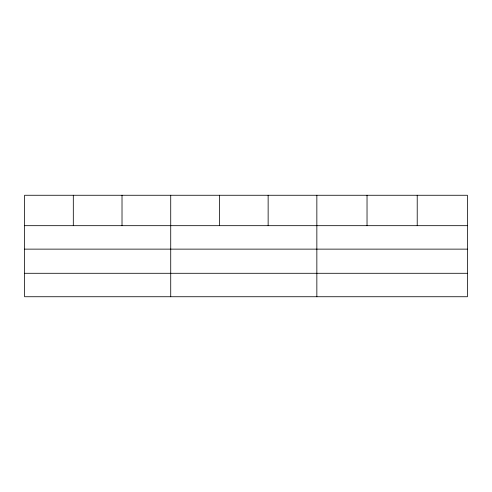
<?xml version="1.0" encoding="UTF-8"?>
<svg xmlns="http://www.w3.org/2000/svg" width="492" height="492" viewBox="0 0 492 492"><rect width="100%" height="100%" fill="white"/><g stroke="black" fill="none" stroke-linecap="round" stroke-linejoin="round"><path stroke-width="0.74" d="M467.4 249.13L467.4 195.262L24.6 195.262L24.6 296.738L467.4 296.738L467.4 249.13L24.6 249.13M24.6 225.68L467.4 225.68M24.6 273.288L467.4 273.288M417.216 195.262L417.216 225.68M367.032 195.262L367.032 225.68M316.848 195.262L316.848 296.738M268.14 195.262L268.14 225.68M219.432 195.262L219.432 225.68M170.724 195.262L170.724 296.738M122.016 195.262L122.016 225.68M73.308 195.262L73.308 225.68"/></g></svg>
